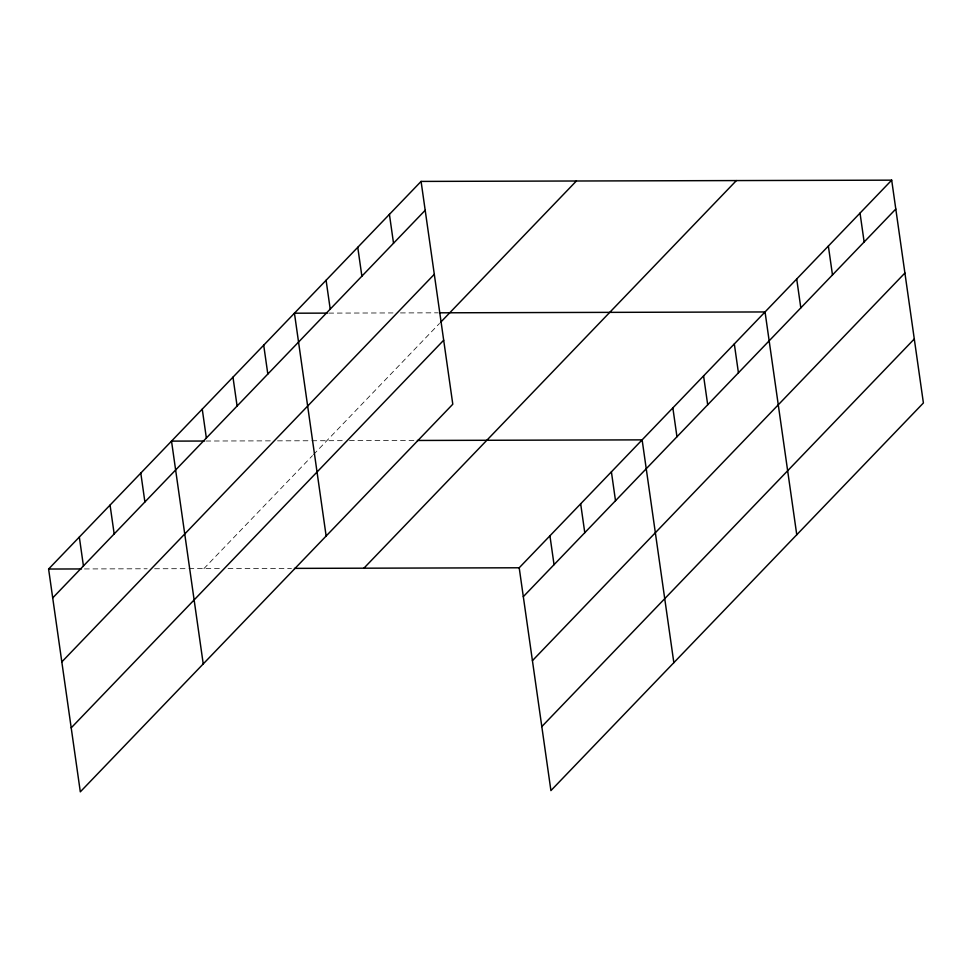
<?xml version="1.0" encoding="UTF-8"?>
<svg xmlns="http://www.w3.org/2000/svg" width="972" height="972" viewBox="0 0 972 972"><rect width="100%" height="100%" fill="white"/><g stroke="black" fill="none" stroke-linecap="round" stroke-linejoin="round"><path stroke-width="0.73" stroke-dasharray="4.86 3.65" d="M203.901 568.62L312.474 455.625M313.506 454.568L439.49 323.445M328.779 313.106L392.992 312.935M400.464 312.923L437.789 312.826M205.87 441.021L271.565 440.851M277.542 440.838L310.396 440.753M311.891 440.741L343.42 440.656M349.458 440.644L414.376 440.474M84.443 568.936L147.161 568.766M154.621 568.754L187.475 568.669M188.969 568.656L220.51 568.571M228.055 568.559L291.454 568.389"/><path stroke-width="1.46" d="M421.083 181.412L452.794 404.218L80.311 791.84L48.6 569.033L421.083 181.412L891.688 180.16L923.4 402.967L550.917 790.588L519.206 567.782L891.688 180.16M52.707 597.914L425.189 210.292M61.819 661.908L434.302 274.286M440.523 322.388L576.384 180.999M71.199 727.846L443.682 340.224M363.905 568.195L736.387 180.573M523.313 596.662L895.795 209.041M532.425 660.656L904.908 273.035M541.805 726.594L914.288 338.973M327.285 313.118L294.443 313.203L326.142 536.009M439.283 312.814L765.049 311.951L796.761 534.758M204.375 441.033L171.522 441.118L203.233 663.925M417.389 440.462L642.128 439.866L673.839 662.673M48.6 569.033L81.454 568.948M294.467 568.377L519.206 567.782M860.026 213.111L864.144 241.992M828.363 246.062L832.482 274.942M796.712 279L800.819 307.881M734.322 343.93L738.428 372.811M703.582 375.909L707.701 404.789M672.855 407.888L676.962 436.768M611.4 471.845L615.507 500.726M580.673 503.824L584.78 532.705M549.933 535.803L554.052 564.683M389.42 214.362L393.526 243.243M357.757 247.301L361.876 276.182M326.094 280.252L330.213 309.132M263.704 345.182L267.822 374.062M232.976 377.16L237.095 406.041M202.249 409.139L206.356 438.02M140.794 473.097L144.901 501.977M110.055 505.076L114.174 533.956M79.327 537.054L83.434 565.935"/></g></svg>
